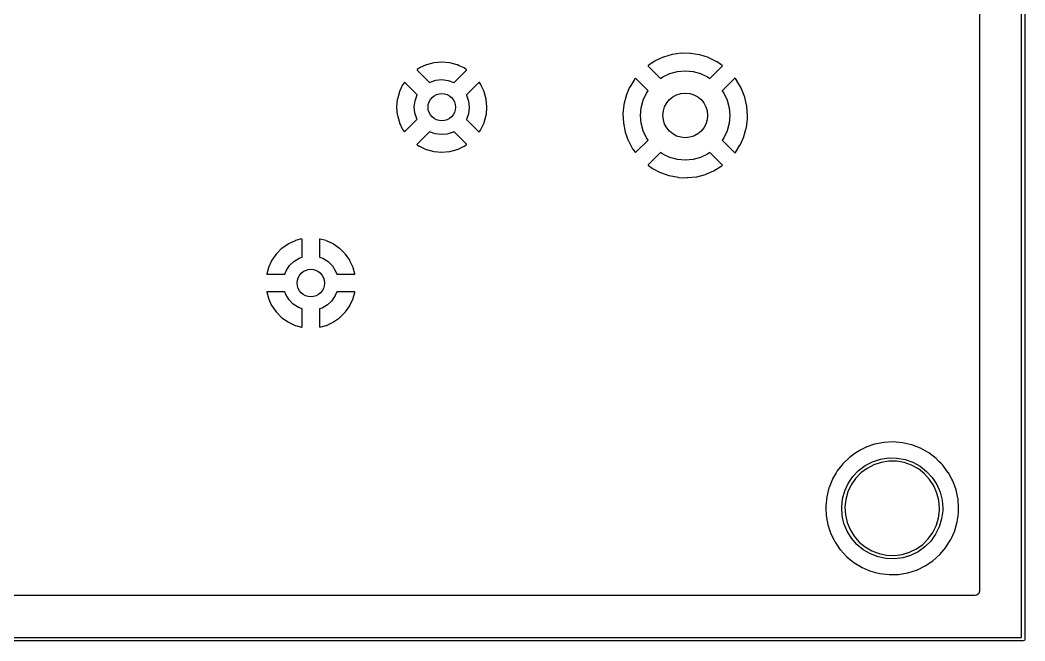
# Model space of a CAD drawing. Extents: x 112.3 to 212.1, y -130.9 to -81.2.
# Drawn here: x 182.91 to 212.14, y -130.86 to -112.79 of the extents above; entities that cross this region are included whole.
import ezdxf

# ---------------------------------------------------------------- set-up
doc = ezdxf.new("R2010")
doc.units = 0
doc.layers.add('BLACK', color=7, linetype='CONTINUOUS')

msp = doc.modelspace()

# ---------------------------------------------------------------- linework, layer by layer
at = {"layer": 'BLACK', "linetype": 'CONTINUOUS'}
for p, q in [((212.04, -130.76), (212.04, -81.33)), ((212.14, -81.28), (212.14, -130.81)), ((210.82, -85.4849), (210.82, -129.414)), ((201.377, -113.982), (201.186, -114.107)), ((201.385, -113.977), (201.377, -113.982)), ((201.621, -113.869), (201.385, -113.977)), ((201.63, -113.865), (201.621, -113.869)), ((201.879, -113.793), (201.63, -113.865)), ((201.888, -113.791), (201.879, -113.793)), ((202.145, -113.756), (201.888, -113.791)), ((202.154, -113.755), (202.145, -113.756)), ((202.413, -113.759), (202.154, -113.755)), ((202.423, -113.76), (202.413, -113.759)), ((202.679, -113.801), (202.423, -113.76)), ((202.688, -113.803), (202.679, -113.801)), ((202.935, -113.883), (202.688, -113.803)), ((202.943, -113.886), (202.935, -113.883)), ((203.176, -114.001), (202.943, -113.886)), ((194.465, -114.226), (194.457, -114.236)), ((194.457, -114.236), (194.464, -114.25)), ((194.464, -114.25), (194.823, -114.608)), ((194.517, -114.189), (194.465, -114.226)), ((194.526, -114.184), (194.517, -114.189)), ((194.724, -114.092), (194.526, -114.184)), ((194.734, -114.088), (194.724, -114.092)), ((194.945, -114.031), (194.734, -114.088)), ((194.955, -114.03), (194.945, -114.031)), ((195.173, -114.011), (194.955, -114.03)), ((195.183, -114.011), (195.173, -114.011)), ((195.401, -114.03), (195.183, -114.011)), ((195.411, -114.031), (195.401, -114.03)), ((195.622, -114.088), (195.411, -114.031)), ((195.534, -114.608), (195.893, -114.249)), ((195.632, -114.092), (195.622, -114.088)), ((195.688, -114.118), (195.632, -114.092)), ((195.83, -114.184), (195.688, -114.118)), ((195.839, -114.189), (195.83, -114.184)), ((195.89, -114.225), (195.839, -114.189)), ((195.9, -114.237), (195.89, -114.225)), ((195.893, -114.249), (195.9, -114.237)), ((201.186, -114.107), (201.177, -114.118)), ((201.177, -114.118), (201.182, -114.127)), ((201.182, -114.127), (201.541, -114.487)), ((202.034, -114.285), (202.26, -114.265)), ((202.26, -114.265), (202.486, -114.285)), ((202.979, -114.487), (203.334, -114.131)), ((203.184, -114.005), (203.176, -114.001)), ((203.331, -114.108), (203.184, -114.005)), ((203.341, -114.12), (203.331, -114.108)), ((203.334, -114.131), (203.341, -114.12)), ((194.837, -114.599), (195.006, -114.542)), ((195.006, -114.542), (195.184, -114.523)), ((195.184, -114.523), (195.361, -114.544)), ((195.361, -114.544), (195.529, -114.604)), ((200.782, -114.516), (200.647, -114.738)), ((200.787, -114.509), (200.782, -114.516)), ((200.802, -114.49), (200.787, -114.509)), ((200.813, -114.483), (200.802, -114.49)), ((200.826, -114.49), (200.813, -114.483)), ((201.182, -114.846), (200.826, -114.49)), ((201.541, -114.487), (201.61, -114.439)), ((201.61, -114.439), (201.815, -114.343)), ((201.815, -114.343), (202.034, -114.285)), ((202.486, -114.285), (202.705, -114.343)), ((202.705, -114.343), (202.91, -114.439)), ((202.91, -114.439), (202.979, -114.487)), ((203.694, -114.491), (203.338, -114.846)), ((203.705, -114.484), (203.694, -114.491)), ((203.717, -114.493), (203.705, -114.484)), ((203.76, -114.547), (203.717, -114.493)), ((203.765, -114.555), (203.76, -114.547)), ((203.894, -114.78), (203.765, -114.555)), ((194.039, -114.672), (193.947, -114.869)), ((194.044, -114.662), (194.039, -114.672)), ((194.08, -114.611), (194.044, -114.662)), ((194.092, -114.602), (194.08, -114.611)), ((194.104, -114.608), (194.092, -114.602)), ((194.462, -114.966), (194.104, -114.608)), ((194.823, -114.608), (194.837, -114.599)), ((195.529, -114.604), (195.534, -114.608)), ((196.252, -114.609), (195.893, -114.967)), ((196.265, -114.602), (196.252, -114.609)), ((196.275, -114.61), (196.265, -114.602)), ((196.312, -114.662), (196.275, -114.61)), ((196.317, -114.672), (196.312, -114.662)), ((196.409, -114.869), (196.317, -114.672)), ((200.643, -114.746), (200.542, -114.985)), ((200.647, -114.738), (200.643, -114.746)), ((201.134, -114.915), (201.182, -114.846)), ((203.338, -114.846), (203.386, -114.915)), ((203.898, -114.789), (203.894, -114.78)), ((203.992, -115.031), (203.898, -114.789)), ((193.884, -115.101), (193.865, -115.318)), ((193.886, -115.09), (193.884, -115.101)), ((193.943, -114.879), (193.886, -115.09)), ((193.947, -114.869), (193.943, -114.879)), ((194.378, -115.312), (194.4, -115.135)), ((194.4, -115.135), (194.461, -114.967)), ((194.461, -114.967), (194.462, -114.966)), ((195.893, -114.967), (195.899, -114.977)), ((195.899, -114.977), (195.958, -115.146)), ((195.958, -115.146), (195.978, -115.323)), ((196.413, -114.879), (196.409, -114.869)), ((196.47, -115.09), (196.413, -114.879)), ((196.472, -115.101), (196.47, -115.09)), ((196.491, -115.318), (196.472, -115.101)), ((200.539, -114.994), (200.476, -115.246)), ((200.542, -114.985), (200.539, -114.994)), ((200.98, -115.339), (201.038, -115.12)), ((201.038, -115.12), (201.134, -114.915)), ((203.386, -114.915), (203.482, -115.12)), ((203.482, -115.12), (203.54, -115.339)), ((203.995, -115.039), (203.992, -115.031)), ((204.052, -115.292), (203.995, -115.039)), ((193.865, -115.318), (193.865, -115.329)), ((193.865, -115.329), (193.884, -115.546)), ((194.395, -115.489), (194.378, -115.312)), ((195.978, -115.345), (195.953, -115.522)), ((195.978, -115.323), (195.978, -115.345)), ((196.474, -115.522), (196.491, -115.329)), ((196.491, -115.329), (196.491, -115.318)), ((200.474, -115.255), (200.448, -115.513)), ((200.476, -115.246), (200.474, -115.255)), ((200.96, -115.565), (200.98, -115.339)), ((203.54, -115.339), (203.56, -115.565)), ((204.054, -115.302), (204.052, -115.292)), ((204.073, -115.562), (204.054, -115.302)), ((193.884, -115.546), (193.886, -115.556)), ((193.886, -115.556), (193.943, -115.767)), ((194.104, -116.037), (194.464, -115.678)), ((194.452, -115.659), (194.395, -115.489)), ((194.464, -115.678), (194.452, -115.659)), ((195.953, -115.522), (195.893, -115.679)), ((195.893, -115.679), (196.252, -116.038)), ((196.413, -115.767), (196.47, -115.556)), ((196.47, -115.556), (196.472, -115.546)), ((196.472, -115.546), (196.474, -115.522)), ((200.448, -115.513), (200.448, -115.522)), ((200.448, -115.522), (200.46, -115.781)), ((200.98, -115.791), (200.96, -115.565)), ((203.56, -115.565), (203.54, -115.791)), ((204.037, -115.922), (204.07, -115.663)), ((204.07, -115.663), (204.071, -115.657)), ((204.071, -115.657), (204.073, -115.568)), ((204.073, -115.568), (204.073, -115.562)), ((193.943, -115.767), (193.947, -115.777)), ((193.947, -115.777), (194.039, -115.975)), ((194.039, -115.975), (194.044, -115.984)), ((194.044, -115.984), (194.081, -116.036)), ((194.081, -116.036), (194.091, -116.044)), ((194.091, -116.044), (194.104, -116.037)), ((195.533, -116.037), (195.508, -116.052)), ((195.892, -116.397), (195.533, -116.037)), ((196.264, -116.045), (196.276, -116.035)), ((196.276, -116.035), (196.312, -115.984)), ((196.312, -115.984), (196.317, -115.975)), ((196.317, -115.975), (196.409, -115.777)), ((196.409, -115.777), (196.413, -115.767)), ((200.46, -115.781), (200.461, -115.791)), ((200.461, -115.791), (200.512, -116.045)), ((201.038, -116.01), (200.98, -115.791)), ((201.134, -116.215), (201.038, -116.01)), ((203.482, -116.01), (203.386, -116.215)), ((203.54, -115.791), (203.482, -116.01)), ((203.965, -116.181), (204.035, -115.931)), ((204.035, -115.931), (204.037, -115.922)), ((194.822, -116.039), (194.463, -116.397)), ((194.984, -116.099), (194.822, -116.039)), ((195.161, -116.123), (194.984, -116.099)), ((195.339, -116.107), (195.161, -116.123)), ((195.508, -116.052), (195.339, -116.107)), ((196.252, -116.038), (196.264, -116.045)), ((200.512, -116.045), (200.514, -116.054)), ((200.514, -116.054), (200.602, -116.298)), ((200.602, -116.298), (200.606, -116.307)), ((200.606, -116.307), (200.729, -116.535)), ((200.827, -116.638), (201.182, -116.284)), ((201.182, -116.284), (201.134, -116.215)), ((203.386, -116.215), (203.338, -116.284)), ((203.338, -116.284), (203.696, -116.642)), ((203.855, -116.426), (203.962, -116.189)), ((203.962, -116.189), (203.965, -116.181)), ((194.463, -116.397), (194.456, -116.409)), ((194.456, -116.409), (194.466, -116.421)), ((194.466, -116.421), (194.517, -116.457)), ((194.517, -116.457), (194.526, -116.462)), ((194.526, -116.462), (194.724, -116.555)), ((194.724, -116.555), (194.734, -116.558)), ((194.734, -116.558), (194.945, -116.615)), ((194.945, -116.615), (194.955, -116.617)), ((194.955, -116.617), (195.173, -116.636)), ((195.183, -116.636), (195.401, -116.617)), ((195.401, -116.617), (195.411, -116.615)), ((195.411, -116.615), (195.622, -116.558)), ((195.622, -116.558), (195.632, -116.555)), ((195.632, -116.555), (195.83, -116.462)), ((195.83, -116.462), (195.839, -116.457)), ((195.839, -116.457), (195.891, -116.421)), ((195.891, -116.421), (195.899, -116.41)), ((195.899, -116.41), (195.892, -116.397)), ((200.729, -116.535), (200.734, -116.543)), ((200.734, -116.543), (200.804, -116.637)), ((203.717, -116.642), (203.851, -116.434)), ((203.851, -116.434), (203.855, -116.426)), ((195.173, -116.636), (195.183, -116.636)), ((200.804, -116.637), (200.815, -116.645)), ((200.815, -116.645), (200.827, -116.638)), ((201.541, -116.643), (201.186, -116.998)), ((201.61, -116.691), (201.541, -116.643)), ((201.815, -116.787), (201.61, -116.691)), ((202.034, -116.845), (201.815, -116.787)), ((202.26, -116.865), (202.034, -116.845)), ((202.486, -116.845), (202.26, -116.865)), ((202.705, -116.787), (202.486, -116.845)), ((202.91, -116.691), (202.705, -116.787)), ((202.979, -116.643), (202.91, -116.691)), ((203.337, -117.001), (202.979, -116.643)), ((203.696, -116.642), (203.708, -116.649)), ((203.708, -116.649), (203.717, -116.642)), ((201.186, -116.998), (201.18, -117.01)), ((201.18, -117.01), (201.189, -117.021)), ((201.189, -117.021), (201.295, -117.1)), ((201.295, -117.1), (201.303, -117.105)), ((201.303, -117.105), (201.533, -117.226)), ((202.855, -117.277), (203.093, -117.175)), ((203.093, -117.175), (203.101, -117.171)), ((203.101, -117.171), (203.322, -117.034)), ((203.322, -117.034), (203.329, -117.029)), ((203.329, -117.029), (203.335, -117.024)), ((203.335, -117.024), (203.343, -117.011)), ((203.343, -117.011), (203.337, -117.001)), ((201.533, -117.226), (201.541, -117.229)), ((201.541, -117.229), (201.786, -117.315)), ((201.786, -117.315), (201.795, -117.317)), ((201.795, -117.317), (202.05, -117.366)), ((202.05, -117.366), (202.059, -117.367)), ((202.059, -117.367), (202.319, -117.377)), ((202.319, -117.377), (202.328, -117.376)), ((202.328, -117.376), (202.586, -117.348)), ((202.586, -117.348), (202.595, -117.347)), ((202.595, -117.347), (202.846, -117.28)), ((202.846, -117.28), (202.855, -117.277)), ((190.914, -119.212), (190.716, -119.304)), ((190.924, -119.208), (190.914, -119.212)), ((191.101, -119.16), (190.924, -119.208)), ((191.11, -119.162), (191.101, -119.16)), ((191.114, -119.175), (191.11, -119.162)), ((191.114, -119.69), (191.114, -119.175)), ((191.625, -119.162), (191.622, -119.17)), ((191.622, -119.17), (191.622, -119.69)), ((191.64, -119.162), (191.625, -119.162)), ((191.812, -119.208), (191.64, -119.162)), ((191.822, -119.212), (191.812, -119.208)), ((192.02, -119.304), (191.822, -119.212)), ((190.52, -119.441), (190.366, -119.595)), ((190.529, -119.434), (190.52, -119.441)), ((190.707, -119.309), (190.529, -119.434)), ((190.716, -119.304), (190.707, -119.309)), ((192.029, -119.309), (192.02, -119.304)), ((192.207, -119.434), (192.029, -119.309)), ((192.216, -119.441), (192.207, -119.434)), ((192.37, -119.595), (192.216, -119.441)), ((190.229, -119.792), (190.137, -119.989)), ((190.234, -119.782), (190.229, -119.792)), ((190.359, -119.604), (190.234, -119.782)), ((190.366, -119.595), (190.359, -119.604)), ((190.748, -119.937), (190.875, -119.813)), ((190.875, -119.813), (191.027, -119.719)), ((191.027, -119.719), (191.114, -119.69)), ((191.622, -119.69), (191.719, -119.724)), ((191.719, -119.724), (191.869, -119.82)), ((191.869, -119.82), (191.995, -119.946)), ((192.377, -119.604), (192.37, -119.595)), ((192.502, -119.782), (192.377, -119.604)), ((192.507, -119.792), (192.502, -119.782)), ((192.599, -119.989), (192.507, -119.792)), ((190.133, -119.999), (190.087, -120.172)), ((190.137, -119.989), (190.133, -119.999)), ((190.614, -120.189), (190.651, -120.087)), ((190.651, -120.087), (190.748, -119.937)), ((191.995, -119.946), (192.089, -120.097)), ((192.089, -120.097), (192.121, -120.189)), ((192.603, -119.999), (192.599, -119.989)), ((192.651, -120.177), (192.603, -119.999)), ((190.087, -120.172), (190.087, -120.186)), ((190.087, -120.186), (190.095, -120.189)), ((190.095, -120.189), (190.614, -120.189)), ((192.121, -120.189), (192.636, -120.189)), ((192.636, -120.189), (192.65, -120.185)), ((192.65, -120.185), (192.651, -120.177)), ((190.087, -120.701), (190.085, -120.71)), ((190.085, -120.71), (190.133, -120.887)), ((190.1, -120.697), (190.087, -120.701)), ((190.615, -120.697), (190.1, -120.697)), ((190.642, -120.779), (190.615, -120.697)), ((192.122, -120.697), (192.08, -120.809)), ((192.641, -120.697), (192.122, -120.697)), ((192.649, -120.7), (192.641, -120.697)), ((192.649, -120.715), (192.649, -120.7)), ((190.133, -120.887), (190.137, -120.897)), ((190.137, -120.897), (190.229, -121.095)), ((190.734, -120.931), (190.642, -120.779)), ((190.858, -121.059), (190.734, -120.931)), ((191.981, -120.957), (191.852, -121.08)), ((192.08, -120.809), (191.981, -120.957)), ((192.507, -121.095), (192.599, -120.897)), ((192.599, -120.897), (192.603, -120.887)), ((192.603, -120.887), (192.649, -120.715)), ((190.229, -121.095), (190.234, -121.104)), ((190.234, -121.104), (190.359, -121.283)), ((190.359, -121.283), (190.366, -121.291)), ((190.366, -121.291), (190.52, -121.445)), ((191.007, -121.157), (190.858, -121.059)), ((191.114, -121.197), (191.007, -121.157)), ((191.114, -121.716), (191.114, -121.197)), ((191.698, -121.172), (191.622, -121.196)), ((191.622, -121.196), (191.622, -121.711)), ((191.852, -121.08), (191.698, -121.172)), ((192.216, -121.445), (192.37, -121.291)), ((192.37, -121.291), (192.377, -121.283)), ((192.377, -121.283), (192.502, -121.104)), ((192.502, -121.104), (192.507, -121.095)), ((190.52, -121.445), (190.529, -121.452)), ((190.529, -121.452), (190.707, -121.577)), ((190.707, -121.577), (190.716, -121.582)), ((190.716, -121.582), (190.914, -121.675)), ((191.822, -121.675), (192.02, -121.582)), ((192.02, -121.582), (192.029, -121.577)), ((192.029, -121.577), (192.207, -121.452)), ((192.207, -121.452), (192.216, -121.445)), ((190.914, -121.675), (190.924, -121.678)), ((190.924, -121.678), (191.097, -121.724)), ((191.097, -121.724), (191.111, -121.724)), ((191.111, -121.724), (191.114, -121.716)), ((191.622, -121.711), (191.626, -121.725)), ((191.626, -121.725), (191.635, -121.726)), ((191.635, -121.726), (191.812, -121.678)), ((191.812, -121.678), (191.822, -121.675)), ((208.038, -125.082), (207.932, -125.103)), ((208.042, -125.082), (208.038, -125.082)), ((208.306, -125.067), (208.042, -125.082)), ((208.042, -125.082), (208.042, -125.082)), ((208.31, -125.067), (208.306, -125.067)), ((208.306, -125.067), (208.306, -125.067)), ((208.582, -125.09), (208.31, -125.067)), ((208.75, -125.129), (208.582, -125.09)), ((207.221, -125.387), (207.048, -125.51)), ((207.266, -125.354), (207.221, -125.387)), ((207.27, -125.352), (207.266, -125.354)), ((207.266, -125.354), (207.266, -125.354)), ((207.371, -125.299), (207.27, -125.352)), ((207.508, -125.228), (207.371, -125.299)), ((207.512, -125.226), (207.508, -125.228)), ((207.508, -125.228), (207.508, -125.228)), ((207.516, -125.224), (207.512, -125.226)), ((207.766, -125.137), (207.516, -125.224)), ((207.516, -125.224), (207.516, -125.224)), ((207.77, -125.135), (207.766, -125.137)), ((207.774, -125.134), (207.77, -125.135)), ((207.932, -125.103), (207.774, -125.134)), ((207.774, -125.134), (207.774, -125.134)), ((208.844, -125.151), (208.75, -125.129)), ((208.848, -125.152), (208.844, -125.151)), ((208.844, -125.151), (208.844, -125.151)), ((208.853, -125.154), (208.848, -125.152)), ((209.099, -125.249), (208.853, -125.154)), ((208.853, -125.154), (208.853, -125.154)), ((209.103, -125.251), (209.099, -125.249)), ((209.099, -125.249), (209.099, -125.249)), ((209.107, -125.253), (209.103, -125.251)), ((209.242, -125.329), (209.107, -125.253)), ((209.107, -125.253), (209.107, -125.253)), ((209.341, -125.384), (209.242, -125.329)), ((209.559, -125.55), (209.341, -125.384)), ((207.048, -125.51), (206.85, -125.699)), ((207.497, -125.756), (207.71, -125.645)), ((207.71, -125.645), (207.939, -125.57)), ((207.961, -125.663), (207.747, -125.733)), ((207.939, -125.57), (208.177, -125.534)), ((208.184, -125.629), (207.961, -125.663)), ((208.177, -125.534), (208.418, -125.537)), ((208.409, -125.632), (208.184, -125.629)), ((208.631, -125.671), (208.409, -125.632)), ((208.418, -125.537), (208.655, -125.579)), ((208.843, -125.746), (208.631, -125.671)), ((208.655, -125.579), (208.883, -125.659)), ((208.883, -125.659), (209.093, -125.776)), ((209.641, -125.634), (209.559, -125.55)), ((209.715, -125.708), (209.641, -125.634)), ((206.649, -125.968), (206.546, -126.146)), ((206.681, -125.913), (206.649, -125.968)), ((206.818, -125.74), (206.681, -125.913)), ((206.847, -125.702), (206.818, -125.74)), ((206.85, -125.699), (206.847, -125.702)), ((206.847, -125.702), (206.847, -125.702)), ((207.138, -126.075), (207.304, -125.901)), ((207.367, -125.972), (207.212, -126.135)), ((207.304, -125.901), (207.497, -125.756)), ((207.548, -125.837), (207.367, -125.972)), ((207.747, -125.733), (207.548, -125.837)), ((209.041, -125.855), (208.843, -125.746)), ((209.217, -125.995), (209.041, -125.855)), ((209.093, -125.776), (209.282, -125.925)), ((209.282, -125.925), (209.445, -126.103)), ((209.75, -125.744), (209.715, -125.708)), ((209.912, -125.964), (209.75, -125.744)), ((209.914, -125.968), (209.912, -125.964)), ((210.015, -126.154), (209.914, -125.968)), ((206.542, -126.154), (206.443, -126.398)), ((206.544, -126.149), (206.542, -126.154)), ((206.546, -126.146), (206.544, -126.149)), ((206.546, -126.146), (206.546, -126.146)), ((207.002, -126.274), (207.138, -126.075)), ((207.212, -126.135), (207.085, -126.321)), ((209.369, -126.161), (209.217, -125.995)), ((209.491, -126.35), (209.369, -126.161)), ((209.445, -126.103), (209.575, -126.305)), ((210.042, -126.204), (210.015, -126.154)), ((210.137, -126.461), (210.042, -126.204)), ((206.441, -126.403), (206.375, -126.668)), ((206.443, -126.398), (206.441, -126.403)), ((206.443, -126.398), (206.443, -126.398)), ((206.836, -126.725), (206.901, -126.492)), ((206.901, -126.492), (207.002, -126.274)), ((206.99, -126.525), (206.93, -126.742)), ((207.085, -126.321), (206.99, -126.525)), ((209.581, -126.557), (209.491, -126.35)), ((209.575, -126.305), (209.671, -126.526)), ((209.636, -126.775), (209.581, -126.557)), ((209.671, -126.526), (209.73, -126.76)), ((210.137, -126.465), (210.137, -126.461)), ((210.19, -126.708), (210.137, -126.465)), ((210.137, -126.465), (210.137, -126.465)), ((206.375, -126.668), (206.348, -126.939)), ((206.811, -126.964), (206.836, -126.725)), ((206.93, -126.742), (206.906, -126.966)), ((209.655, -127), (209.636, -126.775)), ((209.73, -126.76), (209.75, -127)), ((210.194, -126.728), (210.19, -126.708)), ((210.213, -127), (210.194, -126.728)), ((206.348, -126.939), (206.348, -126.944)), ((206.348, -126.944), (206.35, -127)), ((206.35, -127), (206.358, -127.205)), ((206.811, -126.966), (206.811, -126.964)), ((206.824, -127.205), (206.811, -126.966)), ((206.906, -126.966), (206.919, -127.191)), ((209.624, -127.29), (209.653, -127.067)), ((209.653, -127.067), (209.655, -127)), ((209.748, -127.072), (209.717, -127.311)), ((209.75, -127), (209.748, -127.072)), ((210.197, -127.218), (210.209, -127.125)), ((210.209, -127.125), (210.21, -127.121)), ((210.209, -127.125), (210.209, -127.125)), ((210.21, -127.121), (210.211, -127.084)), ((210.211, -127.084), (210.213, -127.003)), ((210.213, -127.003), (210.213, -127)), ((210.213, -127.003), (210.213, -127.003)), ((206.358, -127.205), (206.358, -127.212)), ((206.358, -127.212), (206.407, -127.481)), ((206.877, -127.44), (206.824, -127.205)), ((206.919, -127.191), (206.968, -127.411)), ((206.968, -127.411), (207.053, -127.62)), ((209.558, -127.506), (209.624, -127.29)), ((209.717, -127.311), (209.647, -127.541)), ((210.133, -127.536), (210.173, -127.392)), ((210.173, -127.392), (210.197, -127.218)), ((206.407, -127.481), (206.494, -127.74)), ((206.968, -127.663), (206.877, -127.44)), ((207.094, -127.868), (206.968, -127.663)), ((207.053, -127.62), (207.171, -127.812)), ((209.327, -127.891), (209.458, -127.708)), ((209.458, -127.708), (209.558, -127.506)), ((209.647, -127.541), (209.54, -127.757)), ((210.005, -127.867), (210.097, -127.659)), ((210.097, -127.659), (210.099, -127.655)), ((210.099, -127.655), (210.102, -127.646)), ((210.102, -127.646), (210.133, -127.536)), ((206.494, -127.74), (206.496, -127.744)), ((206.496, -127.744), (206.496, -127.744)), ((206.496, -127.744), (206.578, -127.908)), ((206.578, -127.908), (206.616, -127.984)), ((206.616, -127.984), (206.771, -128.209)), ((207.252, -128.05), (207.094, -127.868)), ((207.171, -127.812), (207.318, -127.982)), ((207.318, -127.982), (207.492, -128.126)), ((209.167, -128.05), (209.327, -127.891)), ((209.399, -127.953), (209.229, -128.123)), ((209.54, -127.757), (209.399, -127.953)), ((209.844, -128.136), (209.989, -127.905)), ((209.989, -127.905), (210.005, -127.867)), ((206.771, -128.209), (206.774, -128.212)), ((206.774, -128.212), (206.774, -128.212)), ((206.774, -128.212), (206.954, -128.406)), ((207.437, -128.204), (207.252, -128.05)), ((207.645, -128.326), (207.437, -128.204)), ((207.492, -128.126), (207.686, -128.24)), ((207.686, -128.24), (207.896, -128.32)), ((208.566, -128.345), (208.782, -128.28)), ((208.782, -128.28), (208.984, -128.181)), ((209.033, -128.263), (208.816, -128.369)), ((208.984, -128.181), (209.167, -128.05)), ((209.229, -128.123), (209.033, -128.263)), ((209.668, -128.345), (209.783, -128.209)), ((209.783, -128.209), (209.841, -128.14)), ((209.841, -128.14), (209.844, -128.136)), ((209.841, -128.14), (209.841, -128.14)), ((206.954, -128.406), (206.957, -128.409)), ((206.957, -128.409), (207.062, -128.496)), ((207.062, -128.496), (207.165, -128.579)), ((207.165, -128.579), (207.165, -128.579)), ((207.165, -128.579), (207.168, -128.582)), ((207.168, -128.582), (207.402, -128.723)), ((207.87, -128.412), (207.645, -128.326)), ((208.106, -128.46), (207.87, -128.412)), ((207.896, -128.32), (208.117, -128.365)), ((208.347, -128.468), (208.106, -128.46)), ((208.117, -128.365), (208.342, -128.373)), ((208.342, -128.373), (208.566, -128.345)), ((208.586, -128.438), (208.347, -128.468)), ((208.816, -128.369), (208.586, -128.438)), ((209.242, -128.677), (209.461, -128.53)), ((209.461, -128.53), (209.465, -128.528)), ((209.461, -128.53), (209.461, -128.53)), ((209.465, -128.528), (209.668, -128.345)), ((207.402, -128.723), (207.406, -128.724)), ((207.406, -128.724), (207.406, -128.724)), ((207.406, -128.724), (207.582, -128.799)), ((207.582, -128.799), (207.654, -128.829)), ((207.654, -128.829), (207.658, -128.83)), ((207.658, -128.83), (207.658, -128.83)), ((207.658, -128.83), (207.796, -128.867)), ((207.796, -128.867), (207.918, -128.899)), ((208.466, -128.924), (208.727, -128.881)), ((208.727, -128.881), (208.731, -128.88)), ((208.727, -128.881), (208.727, -128.881)), ((208.731, -128.88), (208.736, -128.879)), ((208.736, -128.879), (208.987, -128.799)), ((208.736, -128.879), (208.736, -128.879)), ((208.987, -128.799), (208.992, -128.798)), ((208.987, -128.799), (208.987, -128.799)), ((208.992, -128.798), (209.238, -128.679)), ((209.238, -128.679), (209.242, -128.677)), ((207.918, -128.899), (208.189, -128.931)), ((208.189, -128.931), (208.462, -128.925)), ((208.462, -128.925), (208.466, -128.924)), ((210.8, -129.482), (210.746, -129.529)), ((210.82, -129.414), (210.8, -129.482)), ((210.694, -129.54), (113.156, -129.54)), ((210.746, -129.529), (210.694, -129.54)), ((212.09, -130.86), (112.395, -130.86)), ((112.445, -130.76), (212.04, -130.76)), ((212.125, -130.845), (212.09, -130.86)), ((212.14, -130.81), (212.125, -130.845))]:
    msp.add_line(p, q, dxfattribs=at)
at = {"layer": 'BLACK'}
for centre, radius in [((195.178, -115.323), 0.4), ((195.178, -115.323), 0.4), ((202.26, -115.565), 0.65), ((202.26, -115.565), 0.65), ((191.368, -120.443), 0.4), ((191.368, -120.443), 0.4)]:
    msp.add_circle(centre, radius, dxfattribs=at)

doc.saveas('drawing.dxf')
